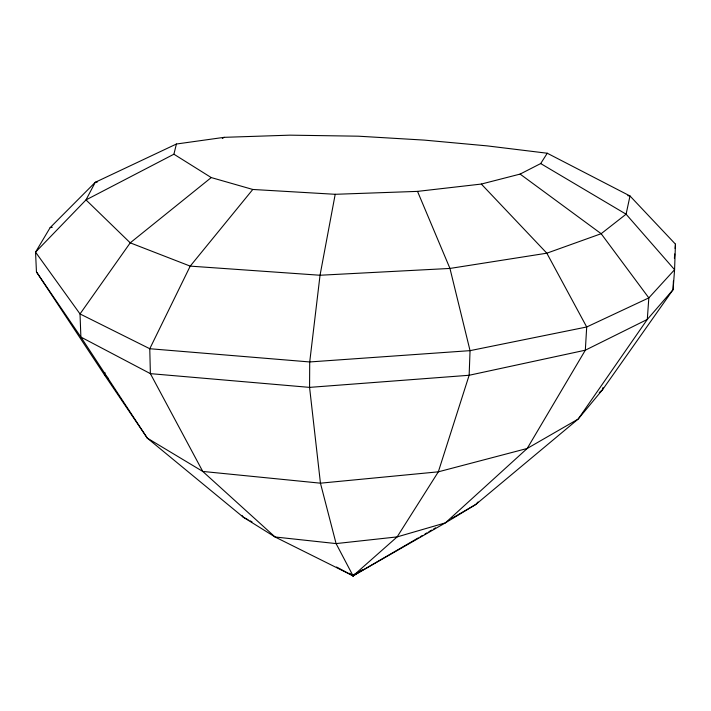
<?xml version="1.0" encoding="UTF-8"?>
<svg xmlns="http://www.w3.org/2000/svg" width="711" height="711" viewBox="0 0 711 711"><rect width="100%" height="100%" fill="white"/><g stroke="black" fill="none" stroke-linecap="round" stroke-linejoin="round"><path stroke-width="1.07" d="M675.45 244.149L674.579 269.709L673.086 289.661L602.572 389.681L578.167 419.072L475.855 504.428L445.362 522.887L353.056 575.839L275.059 536.983L243.269 517.181L147.293 438.118L104.41 374.777L36.448 271.895L35.55 252.129L50.134 227.644L95.247 182.309L176.408 144.022L224.214 137.33L289.981 135.161L358.353 136.192L424.334 140.111L487.293 145.897L547.257 153.229L629.999 195.969L675.45 244.149L675.121 248.503M673.397 281.023L673.086 289.661L647.303 319.435L578.167 419.072L527.198 448.472L445.362 522.887L397.129 536.903L336.09 543.586L275.059 536.983L202.751 471.437L147.293 438.118L80.885 337.058L36.448 271.895M674.392 258.306L674.721 253.951M602.964 387.566L602.572 389.681L599.231 392.588M547.257 153.229L540.689 163.557L520.114 174.088L481.329 184.06L417.517 191.383L335.201 194.299L320.039 275.246L309.72 361.952L309.569 387.379L320.448 483.178L336.09 543.586L353.056 575.839L418.29 537.898M540.689 163.557L626.089 214.189L674.579 269.709L648.823 297.891L586.699 326.989L470.051 350.647L309.72 361.952L149.772 348.728L80.023 313.942L35.55 252.129L86.004 199.907L173.911 154.207L176.408 144.022M105.006 372.635L104.41 374.777L108.436 378.554M335.201 194.299L252.787 189.464L190.219 266.127L149.772 348.728L150.376 373.639L202.751 471.437L320.448 483.178L438.332 471.828L527.198 448.472L585.331 350.194L586.699 326.989L546.839 253.196L481.329 184.06M336.543 567.014L353.056 575.839L354.46 574.133M478.005 501.993L475.855 504.428L451.867 518.372M349.457 573.279L353.056 575.839L397.129 536.903L438.332 471.828L469.144 375.266L470.051 350.647L449.956 268.438L417.517 191.383M252.787 189.464L211.247 177.572L130.229 242.842L80.023 313.942L80.885 337.058L150.376 373.639L309.569 387.379L469.144 375.266L585.331 350.194L647.303 319.435L648.823 297.891L601.159 233.706L520.114 174.088M351.367 574.408L353.056 575.839L357.482 572.524M353.056 575.839L362.334 569.813M222.312 138.449L224.214 137.33M420.21 536.778L422.13 535.667M425.009 533.997L426.929 532.877M428.849 531.766L431.719 530.086M433.639 528.975L435.559 527.855M50.134 227.644L52.303 227.244M97.425 181.963L95.247 182.309L86.004 199.907L130.229 242.842L190.219 266.127L320.039 275.246L449.956 268.438L546.839 253.196L601.159 233.706L626.089 214.189L629.999 195.969L627.804 195.676M248.121 519.777L243.269 517.181L241.936 515.413M250.068 520.816L252.014 521.856M173.911 154.207L211.247 177.572"/></g></svg>
